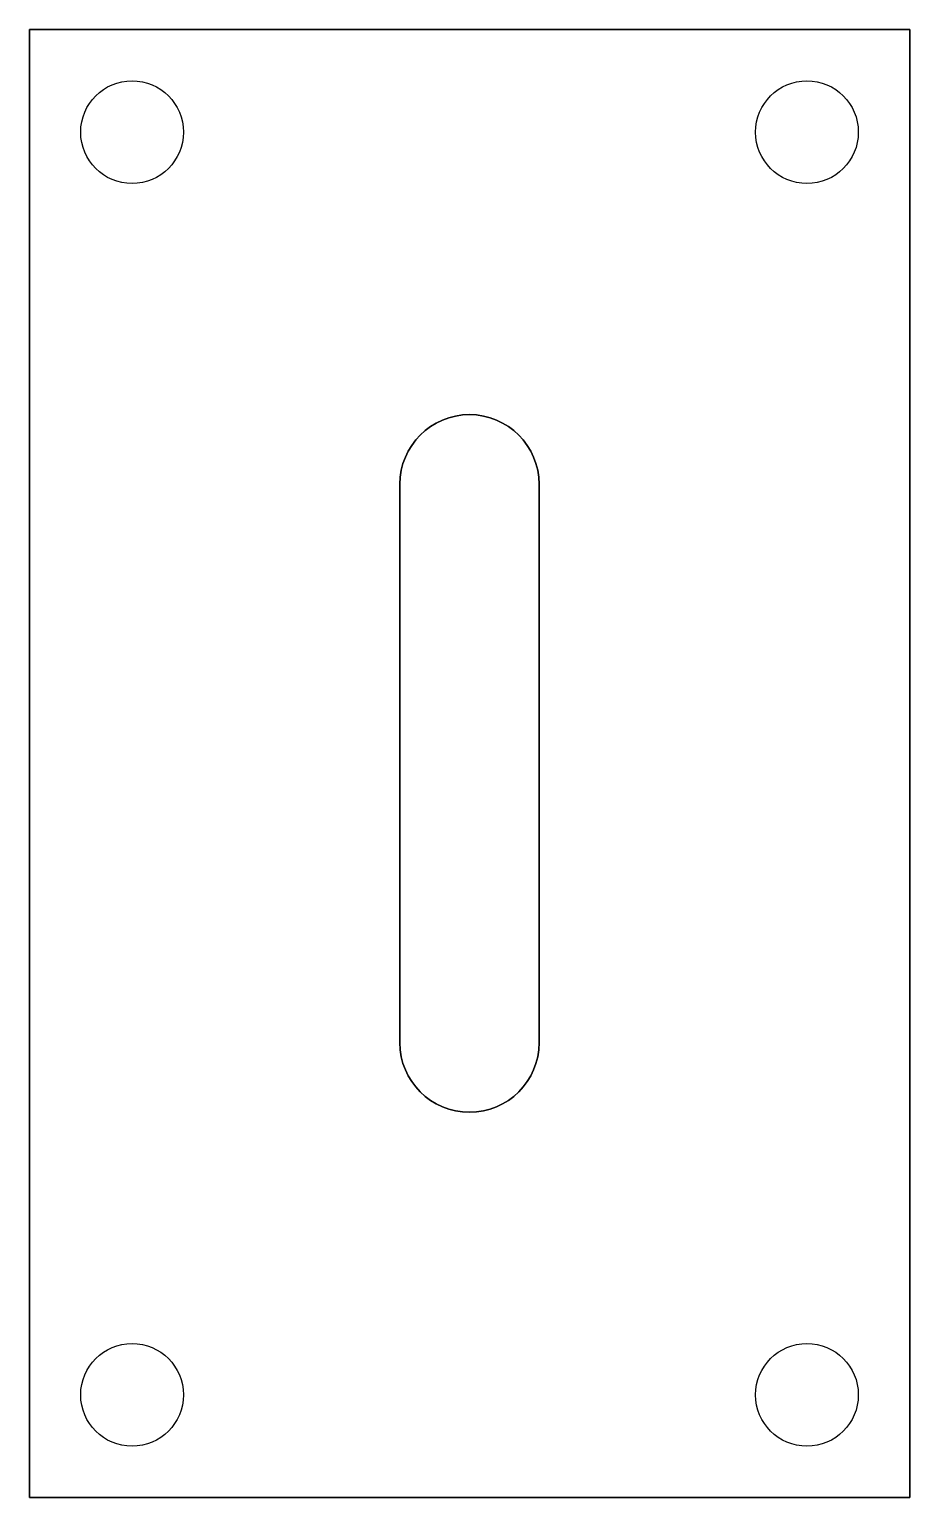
# Model space of a CAD drawing. Header units: inches. Extents: x 181.71 to 182.89, y 171.5 to 173.47.
import ezdxf

# ---------------------------------------------------------------- set-up
doc = ezdxf.new("R2010")
doc.units = ezdxf.units.IN
doc.layers.get('0').update_dxf_attribs({"linetype": 'CONTINUOUS'})

msp = doc.modelspace()

# ---------------------------------------------------------------- linework, layer by layer
for points in [[(182.8865, 173.4685), (181.7054, 173.4685), (181.7054, 171.5), (182.8865, 171.5)], [(182.8865, 173.4685), (182.8865, 171.5), (181.7054, 171.5), (181.7054, 173.4685)]]:
    msp.add_lwpolyline(points, close=True)
for points in [[(182.2025, 172.11, 1), (182.3893, 172.11), (182.3893, 172.8586, 1), (182.2025, 172.8586)], [(182.3893, 172.8586), (182.3893, 172.11, -1), (182.2025, 172.11), (182.2025, 172.8586, -1)]]:
    msp.add_lwpolyline(points, format="xyb", close=True)
for centre in [(181.8432, 173.3307), (181.8432, 173.3307), (182.7487, 173.3307), (182.7487, 173.3307), (181.8432, 171.6378), (181.8432, 171.6378), (182.7487, 171.6378), (182.7487, 171.6378)]:
    msp.add_circle(centre, 0.0689)

doc.saveas('drawing.dxf')
